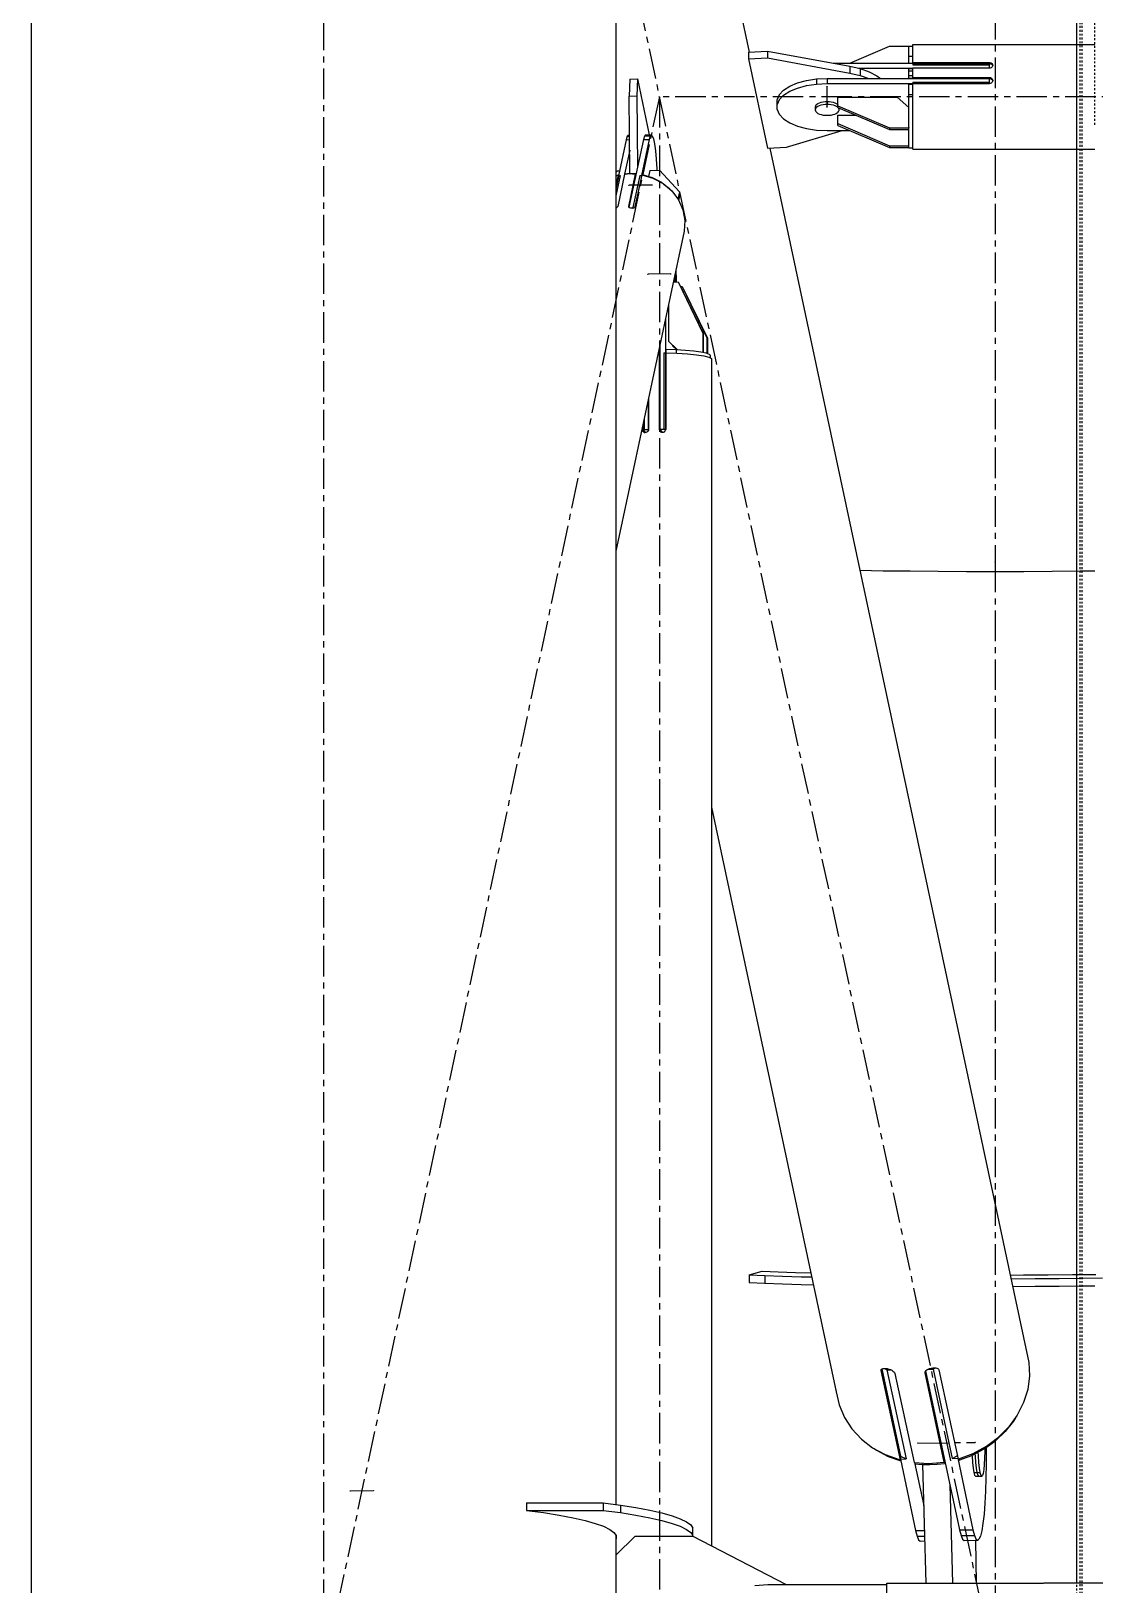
# Model space of a CAD drawing. Header units: millimetres. Extents: x 5143 to 30813, y 232 to 21408.
# Drawn here: x 22823.8 to 23101, y 14942.6 to 15347.4 of the extents above; entities that cross this region are included whole.
import ezdxf

# ---------------------------------------------------------------- set-up
doc = ezdxf.new("R2010")
doc.units = ezdxf.units.MM
doc.header["$LTSCALE"] = 0.25
for name, pattern in [('CENTER', [50.8, 31.75, -6.35, 6.35, -6.35]), ('XKITLINE00', [0]), ('XKITLINE02', [4, 2, -2])]:
    doc.linetypes.add(name, pattern=pattern)

msp = doc.modelspace()

# ---------------------------------------------------------------- linework, layer by layer
at = {"color": 8, "linetype": 'CENTER'}
for p, q in [((23075, 16877.2), (23075, 15209.12)), ((22900, 16010.75), (22900, 14354.32)), ((22900, 15740.27), (23075, 14920.27)), ((23031.21, 15327.62), (23031.21, 15332.93)), ((22987.5, 15330.27), (22900, 14920.27)), ((22987.5, 15330.27), (22987.5, 14510.27)), ((23342.5, 15330.27), (22987.5, 15330.27)), ((22985.57, 15307.31), (22979.6, 15307.23)), ((22990.48, 15284.13), (22984.51, 15284.06)), ((23075, 15209.12), (23075, 13540.01)), ((23054.88, 14979.51), (23069.79, 14979.7)), ((22907, 14967.06), (22912.97, 14967.13))]:
    msp.add_line(p, q, dxfattribs=at)
at = {"color": 8, "linetype": 'XKITLINE00'}
for p, q in [((22823.8, 15691.81), (22823.8, 14354.32)), ((22976.2, 15535.26), (22976.2, 14963.53)), ((22976.2, 15504.65), (23010.92, 15341.95)), ((23010.72, 15341.95), (23015.69, 15342.18)), ((23010.72, 15341.95), (23010.72, 15340.18)), ((23010.72, 15340.18), (23015.69, 15340.41)), ((23010.72, 15340.18), (23015.68, 15316.92)), ((23015.69, 15342.18), (23015.69, 15340.41)), ((23015.69, 15342.18), (23037.15, 15338.25)), ((23015.69, 15340.41), (23037.15, 15336.48)), ((23037.16, 15339.05), (23047.51, 15343.45)), ((23047.51, 15343.45), (23052.51, 15343.45)), ((23052.51, 15342.28), (23052.51, 15343.52)), ((23052.51, 15343.52), (23053.51, 15343.52)), ((23052.51, 15339.05), (23052.51, 15342.28)), ((23052.51, 15340.88), (23053.51, 15340.88)), ((23053.51, 15343.92), (23101, 15343.92)), ((23053.51, 15342.79), (23053.51, 15343.92)), ((23053.51, 15339.05), (23053.51, 15342.79)), ((23032.8, 15339.05), (23053.51, 15339.05)), ((23037.15, 15338.25), (23037.15, 15336.48)), ((23037.15, 15338.25), (23039.82, 15337.63)), ((23037.15, 15336.48), (23039.82, 15335.86)), ((23039.41, 15337.72), (23053.51, 15337.72)), ((23039.82, 15337.63), (23039.82, 15335.86)), ((23039.82, 15337.63), (23042.19, 15336.79)), ((23042.19, 15336.79), (23044.2, 15335.76)), ((23052.51, 15336.47), (23052.51, 15337.67)), ((23052.51, 15337.67), (23053.51, 15337.67)), ((23052.51, 15337.08), (23053.51, 15337.08)), ((23052.51, 15335.07), (23052.51, 15336.47)), ((23053.51, 15339.22), (23073.51, 15339.22)), ((23053.51, 15339.05), (23053.51, 15338.65)), ((23053.51, 15338.93), (23073.51, 15338.93)), ((23053.51, 15338.65), (23073.51, 15338.65)), ((23053.51, 15335.07), (23053.51, 15337.82)), ((23053.51, 15337.82), (23073.51, 15337.82)), ((23073.51, 15339.22), (23073.51, 15338.93)), ((23073.51, 15339.22), (23073.77, 15339.18)), ((23073.51, 15337.82), (23073.51, 15338.93)), ((23073.51, 15337.82), (23073.77, 15337.85)), ((23073.53, 15338.93), (23073.77, 15338.9)), ((23073.77, 15339.18), (23074.01, 15339.1)), ((23073.77, 15338.9), (23074.01, 15338.81)), ((23073.77, 15337.85), (23074.01, 15337.95)), ((23074.01, 15338.81), (23074.04, 15338.79)), ((23074.01, 15337.95), (23074.2, 15338.11)), ((23074.03, 15339.08), (23074.2, 15338.94)), ((23074.04, 15338.79), (23074.2, 15338.66)), ((23074.2, 15338.94), (23074.32, 15338.74)), ((23074.2, 15338.66), (23074.32, 15338.46)), ((23074.32, 15338.31), (23074.2, 15338.11)), ((23074.32, 15338.74), (23074.36, 15338.53)), ((23074.36, 15338.53), (23074.32, 15338.31)), ((23074.32, 15338.46), (23074.33, 15338.38)), ((22979.8, 15334.91), (22979.61, 15330.5)), ((22979.8, 15334.91), (22981.79, 15334.94)), ((22981.79, 15334.94), (22981.6, 15330.53)), ((22981.79, 15334.94), (22984.87, 15320.4)), ((23019.87, 15332.01), (23018.75, 15330.84)), ((23019.87, 15332.01), (23021.48, 15333.05)), ((23021.48, 15333.05), (23023.51, 15333.9)), ((23021.48, 15331.72), (23023.51, 15332.58)), ((23023.51, 15333.9), (23025.88, 15334.54)), ((23023.51, 15332.58), (23025.88, 15333.22)), ((23025.88, 15334.54), (23028.49, 15334.94)), ((23025.88, 15333.22), (23028.49, 15333.61)), ((23028.49, 15334.94), (23031.21, 15335.07)), ((23028.49, 15334.94), (23028.49, 15333.61)), ((23028.49, 15333.61), (23031.21, 15333.75)), ((23031.21, 15335.07), (23031.21, 15333.75)), ((23031.21, 15335.07), (23073.51, 15335.07)), ((23031.21, 15333.75), (23053.51, 15333.75)), ((23039.82, 15335.86), (23042.05, 15335.07)), ((23044.2, 15335.76), (23045.12, 15335.07)), ((23052.51, 15335.84), (23053.51, 15335.84)), ((23052.51, 15335.19), (23053.51, 15335.19)), ((23052.51, 15333.55), (23053.51, 15333.55)), ((23052.51, 15328.16), (23052.51, 15333.55)), ((23053.51, 15335.34), (23073.51, 15335.34)), ((23053.51, 15335.19), (23053.51, 15335.07)), ((23053.51, 15334.14), (23053.51, 15333.75)), ((23053.51, 15334.14), (23073.51, 15334.14)), ((23053.51, 15316.63), (23053.51, 15333.74)), ((23053.51, 15333.74), (23073.51, 15333.74)), ((23073.51, 15335.34), (23073.51, 15335.07)), ((23073.51, 15335.34), (23073.77, 15335.3)), ((23073.51, 15333.74), (23073.51, 15335.07)), ((23073.51, 15335.06), (23073.77, 15335.02)), ((23073.51, 15333.74), (23073.77, 15333.81)), ((23073.77, 15335.3), (23073.77, 15335.02)), ((23073.77, 15335.3), (23074.01, 15335.19)), ((23073.77, 15335.02), (23074.01, 15334.91)), ((23073.77, 15333.81), (23074.01, 15333.9)), ((23074.01, 15335.19), (23074.2, 15335.01)), ((23074.01, 15334.91), (23074.2, 15334.73)), ((23074.01, 15333.9), (23074.2, 15334.08)), ((23074.2, 15335.01), (23074.32, 15334.79)), ((23074.2, 15334.73), (23074.32, 15334.51)), ((23074.32, 15334.3), (23074.2, 15334.08)), ((23074.32, 15334.79), (23074.36, 15334.55)), ((23074.36, 15334.55), (23074.32, 15334.3)), ((23074.32, 15334.51), (23074.34, 15334.41)), ((22979.61, 15330.5), (22981.6, 15330.53)), ((22979.85, 15310.34), (22979.61, 15330.5)), ((22981.6, 15330.53), (22981.82, 15311.99)), ((23018.75, 15330.84), (23018.18, 15329.59)), ((23018.18, 15326.98), (23018.18, 15329.59)), ((23018.75, 15329.51), (23018.18, 15328.26)), ((23019.87, 15330.68), (23018.75, 15329.51)), ((23019.87, 15330.68), (23021.48, 15331.72)), ((23028.16, 15327.87), (23028.11, 15327.62)), ((23028.3, 15328.12), (23028.16, 15327.87)), ((23028.53, 15328.35), (23028.3, 15328.12)), ((23028.53, 15328.35), (23028.84, 15328.55)), ((23028.84, 15328.55), (23029.22, 15328.73)), ((23028.84, 15327.85), (23029.22, 15328.03)), ((23029.22, 15328.73), (23029.66, 15328.88)), ((23029.22, 15328.03), (23029.66, 15328.17)), ((23029.66, 15328.88), (23030.15, 15328.98)), ((23029.66, 15328.17), (23030.15, 15328.28)), ((23030.15, 15328.98), (23030.67, 15329.05)), ((23030.15, 15328.28), (23030.67, 15328.34)), ((23030.67, 15329.05), (23031.21, 15329.07)), ((23030.67, 15328.34), (23031.21, 15328.36)), ((23031.21, 15329.07), (23031.75, 15329.05)), ((23031.21, 15329.07), (23031.21, 15328.36)), ((23031.21, 15328.36), (23031.75, 15328.34)), ((23031.75, 15329.05), (23032.27, 15328.98)), ((23031.75, 15328.34), (23032.27, 15328.28)), ((23032.27, 15328.98), (23032.76, 15328.88)), ((23032.27, 15328.28), (23032.76, 15328.17)), ((23032.76, 15328.88), (23033.2, 15328.73)), ((23032.76, 15328.17), (23033.2, 15328.03)), ((23033.2, 15328.73), (23033.59, 15328.55)), ((23033.2, 15328.03), (23033.59, 15327.85)), ((23033.59, 15328.55), (23033.9, 15328.35)), ((23033.9, 15328.35), (23034.01, 15328.23)), ((23034.01, 15327.52), (23034.01, 15330.19)), ((23034.01, 15330.19), (23049.51, 15330.19)), ((23034.01, 15327.98), (23047.51, 15322.24)), ((23049.51, 15330.19), (23052.51, 15327.54)), ((23052.51, 15330.87), (23053.51, 15330.87)), ((23052.51, 15322.25), (23052.51, 15328.16)), ((23018.18, 15326.98), (23018.75, 15325.73)), ((23018.75, 15325.73), (23019.87, 15324.56)), ((23019.87, 15324.56), (23021.48, 15323.53)), ((23028.11, 15327.62), (23028.11, 15326.92)), ((23028.16, 15327.17), (23028.11, 15326.92)), ((23028.11, 15326.92), (23028.16, 15326.66)), ((23028.3, 15327.41), (23028.16, 15327.17)), ((23028.16, 15326.66), (23028.3, 15326.42)), ((23028.53, 15327.64), (23028.3, 15327.41)), ((23028.3, 15326.42), (23028.53, 15326.19)), ((23028.53, 15327.64), (23028.84, 15327.85)), ((23028.53, 15326.19), (23028.84, 15325.98)), ((23028.84, 15325.98), (23029.22, 15325.81)), ((23029.22, 15325.81), (23029.66, 15325.66)), ((23029.66, 15325.66), (23030.15, 15325.55)), ((23030.15, 15325.55), (23030.67, 15325.49)), ((23030.67, 15325.49), (23031.21, 15325.47)), ((23031.21, 15325.47), (23031.75, 15325.49)), ((23031.75, 15325.49), (23032.27, 15325.55)), ((23032.27, 15325.55), (23032.76, 15325.66)), ((23032.76, 15325.66), (23033.2, 15325.81)), ((23033.2, 15325.81), (23033.59, 15325.98)), ((23033.59, 15327.85), (23033.9, 15327.64)), ((23033.59, 15325.98), (23033.9, 15326.19)), ((23033.9, 15327.64), (23034.01, 15327.52)), ((23034.12, 15326.42), (23033.9, 15326.19)), ((23034.01, 15327.52), (23047.51, 15321.77)), ((23034.01, 15322.84), (23034.01, 15325.52)), ((23034.01, 15325.52), (23038.7, 15325.52)), ((23034.03, 15327.51), (23034.12, 15327.41)), ((23034.12, 15327.41), (23034.26, 15327.17)), ((23034.26, 15326.66), (23034.12, 15326.42)), ((23034.26, 15327.17), (23034.31, 15326.92)), ((23034.31, 15326.92), (23034.26, 15326.66)), ((23034.31, 15327.39), (23034.31, 15326.92)), ((22979.14, 15320), (22978.88, 15319.12)), ((22979.42, 15320.33), (22979.14, 15320)), ((22979.14, 15320), (22979.74, 15320.01)), ((22979.42, 15320.33), (22979.73, 15320.33)), ((22983.61, 15320.06), (22983.35, 15319.17)), ((22983.89, 15320.39), (22983.61, 15320.06)), ((22983.61, 15320.06), (22985.1, 15320.08)), ((22983.89, 15320.39), (22985.38, 15320.41)), ((22985.1, 15320.08), (22984.84, 15319.19)), ((22985.38, 15320.41), (22985.1, 15320.08)), ((22985.38, 15320.41), (22985.67, 15320.16)), ((22985.67, 15320.16), (22985.96, 15319.35)), ((23020.66, 15317.16), (23035.1, 15321.5)), ((23021.48, 15323.53), (23023.51, 15322.67)), ((23023.51, 15322.67), (23025.88, 15322.03)), ((23025.88, 15322.03), (23028.49, 15321.63)), ((23028.49, 15321.63), (23031.21, 15321.5)), ((23031.21, 15321.5), (23037.16, 15321.5)), ((23034.01, 15323.31), (23047.51, 15317.56)), ((23034.01, 15322.84), (23047.51, 15317.1)), ((23047.51, 15322.24), (23047.51, 15321.77)), ((23047.51, 15322.24), (23052.51, 15322.24)), ((23047.51, 15321.77), (23052.51, 15321.77)), ((23052.51, 15322.25), (23052.51, 15322.24)), ((23052.51, 15322.24), (23052.51, 15322.22)), ((23052.51, 15317.12), (23052.51, 15322.22)), ((22978.88, 15319.12), (22976.88, 15309.74)), ((22979.78, 15316.37), (22978.44, 15310.12)), ((22978.88, 15319.12), (22979.75, 15319.13)), ((22983.35, 15319.17), (22979.58, 15301.51)), ((22984.84, 15319.19), (22982.84, 15309.82)), ((22983.35, 15319.17), (22984.84, 15319.19)), ((22985.96, 15319.35), (22986.22, 15318.02)), ((22986.22, 15318.02), (22986.46, 15316.22)), ((22986.46, 15316.22), (22986.66, 15314.03)), ((23015.68, 15316.92), (23020.66, 15317.16)), ((23016.25, 15316.95), (23083.78, 15000.53)), ((23047.51, 15317.56), (23047.51, 15317.1)), ((23047.51, 15317.56), (23052.51, 15317.56)), ((23047.51, 15317.1), (23052.51, 15317.1)), ((23052.51, 15317.12), (23052.51, 15317.1)), ((23052.51, 15317.1), (23052.51, 15317.03)), ((23052.51, 15317.03), (23053.51, 15317.03)), ((23053.51, 15316.63), (23101, 15316.63)), ((22986.66, 15314.03), (22986.81, 15311.54)), ((22976.2, 15310.74), (22976.56, 15311.01)), ((22976.2, 15309.73), (22976.88, 15309.97)), ((22976.77, 15309.91), (22976.2, 15307.23)), ((22976.2, 15309.72), (22976.77, 15309.91)), ((22977.33, 15309.75), (22976.2, 15304.45)), ((22976.89, 15309.51), (22976.2, 15306.25)), ((22976.8, 15309.34), (22976.2, 15306.5)), ((22976.56, 15311.01), (22977.15, 15311.02)), ((22978.45, 15310.12), (22976.65, 15301.71)), ((22976.77, 15309.91), (22976.8, 15309.34)), ((22976.88, 15309.97), (22976.79, 15309.54)), ((22976.79, 15309.54), (22976.81, 15309.15)), ((22976.88, 15309.97), (22976.89, 15309.8)), ((22976.88, 15309.74), (22977.33, 15309.75)), ((22976.88, 15309.74), (22976.89, 15309.51)), ((22976.89, 15309.51), (22977.33, 15309.75)), ((22978.45, 15310.12), (22979.83, 15310.28)), ((22978.55, 15310.25), (22978.53, 15310.13)), ((22978.55, 15310.25), (22979.25, 15310.31)), ((22979.25, 15310.31), (22979.22, 15310.21)), ((22979.25, 15310.31), (22979.94, 15310.34)), ((22981.23, 15310.16), (22979.44, 15301.75)), ((22981.26, 15309.61), (22979.54, 15301.54)), ((22979.83, 15310.28), (22981.23, 15310.16)), ((22979.94, 15310.34), (22980.64, 15310.33)), ((22982.39, 15309.81), (22980.6, 15301.41)), ((22980.64, 15310.33), (22980.61, 15310.21)), ((22980.64, 15310.33), (22981.34, 15310.29)), ((22982.93, 15309.99), (22981.14, 15301.58)), ((22981.23, 15310.16), (22981.26, 15309.61)), ((22981.34, 15310.29), (22981.25, 15309.87)), ((22981.25, 15309.87), (22981.27, 15309.44)), ((22981.34, 15310.29), (22981.36, 15309.86)), ((22982.39, 15309.81), (22982.84, 15309.82)), ((22982.39, 15309.81), (22982.85, 15309.59)), ((22982.84, 15309.82), (22982.85, 15309.63)), ((22982.93, 15309.99), (22985.79, 15309.13)), ((22983.04, 15310.04), (22983.03, 15309.96)), ((22983.04, 15310.04), (22985.64, 15309.26)), ((22985.01, 15311.12), (22984.68, 15309.55)), ((22985.01, 15311.12), (22987.5, 15311.15)), ((22985.64, 15309.26), (22985.63, 15309.18)), ((22985.64, 15309.26), (22988.03, 15308.01)), ((22985.79, 15309.13), (22988.46, 15307.69)), ((22986.81, 15311.54), (22986.83, 15311.14)), ((22987.5, 15311.15), (22992.75, 15305.56)), ((22988.03, 15308.01), (22988.39, 15307.72)), ((22988.46, 15307.69), (22990.73, 15305.75)), ((22988.74, 15307.45), (22990.11, 15306.36)), ((22990.11, 15306.36), (22990.35, 15306.08)), ((22990.73, 15305.75), (22992.49, 15303.43)), ((22992.75, 15305.56), (22992.34, 15303.62)), ((22992.81, 15304.65), (22992.53, 15303.34)), ((22992.75, 15305.56), (22992.81, 15304.65)), ((22976.2, 15301.37), (22976.24, 15301.39)), ((22976.24, 15301.39), (22976.45, 15301.49)), ((22976.45, 15301.49), (22976.59, 15301.6)), ((22976.65, 15301.71), (22976.59, 15301.6)), ((22979.44, 15301.75), (22979.45, 15301.64)), ((22979.45, 15301.64), (22979.55, 15301.53)), ((22979.55, 15301.53), (22979.73, 15301.43)), ((22979.73, 15301.43), (22979.95, 15301.36)), ((22979.82, 15301.4), (22980.6, 15301.41)), ((22979.95, 15301.36), (22980.21, 15301.32)), ((22980.21, 15301.32), (22980.48, 15301.31)), ((22980.48, 15301.31), (22980.72, 15301.34)), ((22980.6, 15301.41), (22980.73, 15301.34)), ((22980.72, 15301.34), (22980.93, 15301.4)), ((22980.93, 15301.4), (22981.05, 15301.49)), ((22981.14, 15301.58), (22981.05, 15301.49)), ((22992.49, 15303.43), (22993.65, 15300.82)), ((22993.65, 15300.82), (22994.16, 15298.07)), ((22994.16, 15298.07), (22993.99, 15295.31)), ((22993.99, 15295.31), (22976.2, 15211.94)), ((22991.6, 15284.11), (22991.6, 15283.77)), ((22991.6, 15283.77), (22991.6, 15283.24)), ((22991.83, 15285.2), (22991.86, 15282.57)), ((22991.15, 15282.02), (22992.38, 15282.04)), ((22991.56, 15282.28), (22991.54, 15282.03)), ((22991.58, 15282.74), (22991.56, 15282.28)), ((22991.6, 15283.24), (22991.58, 15282.74)), ((22991.86, 15282.57), (22991.86, 15282.03)), ((22992.38, 15282.04), (22998.85, 15268.72)), ((22992.38, 15282.04), (22992.49, 15281.92)), ((22992.49, 15281.92), (22998.95, 15268.6)), ((22993.01, 15280.84), (22993.44, 15280.85)), ((22993.44, 15280.85), (22999.9, 15267.53)), ((22993.44, 15280.85), (22993.54, 15280.73)), ((22993.54, 15280.73), (23000.01, 15267.41)), ((22989.9, 15276.15), (22989.9, 15266.62)), ((22989.1, 15272.4), (22989.1, 15263.55)), ((22998.85, 15268.72), (22998.85, 15263.75)), ((22998.85, 15268.72), (22998.95, 15268.6)), ((22998.95, 15268.6), (22998.95, 15263.73)), ((22999.9, 15267.53), (22999.9, 15263.48)), ((22999.9, 15267.53), (23000.01, 15267.41)), ((23000.01, 15267.41), (23000.01, 15263.44)), ((22987.22, 15263.58), (22987.47, 15263.58)), ((22987.42, 15264.53), (22987.5, 15264.53)), ((22987.47, 15263.58), (22987.47, 15243.72)), ((22987.47, 15263.58), (22987.53, 15263.51)), ((22987.5, 15264.53), (22987.61, 15264.41)), ((22987.5, 15264.53), (22987.5, 15263.54)), ((22987.5, 15263.54), (22987.61, 15263.42)), ((22987.53, 15263.51), (22987.53, 15243.65)), ((22987.61, 15265.41), (22987.61, 15243.68)), ((22988.65, 15263.55), (22988.65, 15243.69)), ((22988.65, 15263.55), (22989.1, 15263.55)), ((22988.65, 15263.55), (22989.12, 15263.52)), ((22989.1, 15263.55), (22989.12, 15263.52)), ((22989.12, 15263.52), (22989.12, 15243.67)), ((22989.18, 15263.58), (22989.18, 15243.72)), ((22989.18, 15263.58), (22992.09, 15263.49)), ((22989.22, 15264.52), (22989.22, 15263.57)), ((22989.22, 15264.52), (22991.86, 15264.45)), ((22989.9, 15266.62), (22992.12, 15264.43)), ((22990, 15266.5), (22992.1, 15264.43)), ((22990.95, 15265.56), (22990.95, 15265.43)), ((22990.95, 15265.43), (22991.95, 15264.44)), ((22991.06, 15265.31), (22991.94, 15264.44)), ((22991.86, 15264.52), (22991.86, 15264.45)), ((22991.86, 15264.45), (22991.86, 15263.5)), ((22991.86, 15264.45), (22994.32, 15264.31)), ((22992.09, 15263.49), (22994.83, 15263.33)), ((22994.32, 15264.31), (22996.49, 15264.11)), ((22994.83, 15263.33), (22997.21, 15263.1)), ((22996.49, 15264.11), (22998.29, 15263.87)), ((22997.21, 15263.1), (22999.1, 15262.81)), ((22998.29, 15263.87), (22998.83, 15263.75)), ((22998.83, 15263.75), (22998.85, 15263.75)), ((22998.85, 15263.75), (22999.63, 15263.58)), ((22998.85, 15263.75), (22998.85, 15263.75)), ((22999.63, 15263.58), (23000.46, 15263.27)), ((23000.46, 15263.27), (23000.75, 15262.95)), ((22987.53, 15260.4), (22987.61, 15260.4)), ((22999.1, 15262.81), (23000.41, 15262.48)), ((23000.41, 15262.48), (23001.07, 15262.13)), ((23000.75, 15262.95), (23000.75, 15262.3)), ((23001.07, 15262.13), (23001.07, 14952.73)), ((22984.62, 15251.43), (22984.62, 15243.64)), ((22984.68, 15251.7), (22984.68, 15243.69)), ((22983.01, 15243.88), (22983.01, 15243.64)), ((22983.01, 15243.64), (22983.08, 15243.57)), ((22983.01, 15243.64), (22983.07, 15243.38)), ((22983.07, 15243.38), (22983.17, 15243.15)), ((22983.08, 15244.19), (22983.08, 15243.57)), ((22983.08, 15243.57), (22983.12, 15243.31)), ((22983.12, 15243.31), (22983.22, 15243.1)), ((22983.16, 15244.57), (22983.16, 15243.59)), ((22983.16, 15243.59), (22983.58, 15243.63)), ((22983.16, 15243.59), (22983.84, 15242.82)), ((22983.17, 15243.15), (22983.35, 15242.97)), ((22983.35, 15242.97), (22983.59, 15242.86)), ((22983.58, 15246.55), (22983.58, 15243.63)), ((22983.58, 15243.63), (22984.62, 15243.64)), ((22983.59, 15242.86), (22983.85, 15242.82)), ((22983.85, 15242.82), (22984.1, 15242.87)), ((22984.1, 15242.87), (22984.34, 15243)), ((22984.52, 15243.19), (22984.34, 15243)), ((22984.64, 15243.43), (22984.52, 15243.19)), ((22984.62, 15243.64), (22984.67, 15243.59)), ((22984.68, 15243.69), (22984.64, 15243.43)), ((22987.47, 15243.72), (22987.53, 15243.65)), ((22987.47, 15243.72), (22987.51, 15243.46)), ((22987.51, 15243.46), (22987.57, 15243.39)), ((22987.51, 15243.46), (22987.63, 15243.23)), ((22987.53, 15243.65), (22987.57, 15243.39)), ((22987.57, 15243.39), (22987.68, 15243.17)), ((22987.61, 15243.68), (22988.65, 15243.69)), ((22987.61, 15243.68), (22988.31, 15242.88)), ((22987.63, 15243.23), (22987.82, 15243.04)), ((22987.82, 15243.04), (22988.06, 15242.92)), ((22988.06, 15242.92), (22988.32, 15242.88)), ((22988.32, 15242.88), (22988.58, 15242.92)), ((22988.58, 15242.92), (22988.82, 15243.04)), ((22988.65, 15243.69), (22989.12, 15243.67)), ((22988.82, 15243.04), (22989.01, 15243.23)), ((22989.11, 15243.46), (22989.01, 15243.23)), ((22989.18, 15243.72), (22989.11, 15243.46)), ((22989.12, 15243.67), (22989.16, 15243.63)), ((23039.74, 15206.92), (23045.83, 15206.82)), ((23045.83, 15206.82), (23052.88, 15206.74)), ((23052.88, 15206.74), (23060.13, 15206.68)), ((23060.13, 15206.68), (23067.53, 15206.64)), ((23067.53, 15206.64), (23075, 15206.63)), ((23075, 15206.63), (23082.46, 15206.64)), ((23082.46, 15206.64), (23089.86, 15206.68)), ((23089.86, 15206.68), (23097.12, 15206.74)), ((23097.12, 15206.74), (23101, 15206.78)), ((23001.07, 15145.24), (23033.59, 14992.86)), ((23010.9, 15023.32), (23014.32, 15024.29)), ((23014.32, 15024.29), (23018.45, 15024.13)), ((23010.9, 15023.32), (23015.03, 15023.15)), ((23010.9, 15023.32), (23010.9, 15021.32)), ((23010.9, 15021.32), (23015.03, 15021.15)), ((23015.03, 15023.15), (23019.57, 15023)), ((23015.03, 15023.15), (23015.03, 15021.15)), ((23015.03, 15021.15), (23019.57, 15021)), ((23018.45, 15024.13), (23022.99, 15023.98)), ((23019.57, 15023), (23024.48, 15022.87)), ((23019.57, 15021), (23024.48, 15020.87)), ((23022.99, 15023.98), (23027.02, 15023.86)), ((23024.48, 15022.87), (23027.25, 15022.8)), ((23024.48, 15020.87), (23027.68, 15020.79)), ((23078.92, 15023.31), (23082.42, 15023.32)), ((23079.13, 15022.35), (23085.4, 15022.38)), ((23079.55, 15020.35), (23085.4, 15020.38)), ((23082.42, 15023.32), (23088.82, 15023.35)), ((23085.4, 15022.38), (23091.7, 15022.42)), ((23085.4, 15020.38), (23091.7, 15020.42)), ((23088.82, 15023.35), (23095.12, 15023.4)), ((23091.7, 15022.42), (23097.86, 15022.49)), ((23091.7, 15020.42), (23097.86, 15020.49)), ((23095.12, 15023.4), (23101.28, 15023.46)), ((23097.86, 15022.49), (23103, 15022.56)), ((23097.86, 15020.49), (23101, 15020.53)), ((23083.78, 15000.53), (23083.94, 14997.02)), ((23045.35, 14998.75), (23045.25, 14998.6)), ((23045.25, 14998.6), (23045.25, 14998.41)), ((23045.25, 14998.41), (23050.21, 14975.16)), ((23045.35, 14998.75), (23045.53, 14998.87)), ((23045.44, 14998.81), (23050.26, 14976.25)), ((23045.5, 14998.85), (23050.35, 14976.11)), ((23045.53, 14998.87), (23045.79, 14998.95)), ((23045.79, 14998.95), (23046.12, 14998.98)), ((23046.12, 14998.98), (23046.49, 14998.97)), ((23046.13, 14998.98), (23046.82, 14998.63)), ((23046.49, 14998.97), (23046.89, 14998.91)), ((23046.82, 14998.63), (23047.74, 14998.64)), ((23046.82, 14998.63), (23051.78, 14975.37)), ((23046.89, 14998.91), (23047.3, 14998.8)), ((23047.3, 14998.8), (23047.7, 14998.66)), ((23047.7, 14998.66), (23048.07, 14998.49)), ((23048.07, 14998.49), (23048.38, 14998.29)), ((23048.38, 14998.29), (23048.64, 14998.09)), ((23048.64, 14998.09), (23048.77, 14997.92)), ((23048.77, 14997.92), (23048.81, 14997.88)), ((23048.81, 14997.88), (23048.9, 14997.69)), ((23048.9, 14997.69), (23053.86, 14974.43)), ((23056.66, 14997.98), (23056.65, 14997.78)), ((23056.65, 14997.78), (23061.61, 14974.53)), ((23056.68, 14998.02), (23056.66, 14997.98)), ((23056.76, 14998.19), (23056.68, 14998.02)), ((23056.94, 14998.4), (23056.76, 14998.19)), ((23056.82, 14998.26), (23061.66, 14975.59)), ((23056.88, 14998.33), (23065.73, 14956.9)), ((23056.94, 14998.4), (23057.21, 14998.6)), ((23057.21, 14998.6), (23057.54, 14998.79)), ((23057.5, 14998.76), (23058.81, 14998.78)), ((23057.54, 14998.79), (23057.92, 14998.94)), ((23057.92, 14998.94), (23058.32, 14999.05)), ((23058.32, 14999.05), (23058.74, 14999.12)), ((23058.74, 14999.12), (23059.15, 14999.15)), ((23058.81, 14998.78), (23059.48, 14999.13)), ((23058.81, 14998.78), (23063.77, 14975.53)), ((23059.15, 14999.15), (23059.52, 14999.12)), ((23059.52, 14999.12), (23059.84, 14999.05)), ((23059.84, 14999.05), (23060.1, 14998.94)), ((23060.1, 14998.94), (23060.28, 14998.79)), ((23060.28, 14998.79), (23060.36, 14998.61)), ((23060.36, 14998.61), (23065.33, 14975.35)), ((23083.94, 14997.02), (23083.48, 14993.5)), ((23033.58, 14993.15), (23033.59, 14992.86)), ((23033.59, 14992.86), (23034.37, 14989.44)), ((23083.48, 14993.5), (23082.41, 14990.05)), ((23034.37, 14989.44), (23035.75, 14986.2)), ((23082.41, 14990.05), (23080.75, 14986.78)), ((23035.75, 14986.2), (23037.69, 14983.22)), ((23078.55, 14983.74), (23075.87, 14981.02)), ((23079.76, 14985.21), (23077.62, 14982.5)), ((23080.75, 14986.78), (23078.55, 14983.74)), ((23080.29, 14986.13), (23079.76, 14985.21)), ((23037.69, 14983.22), (23040.15, 14980.57)), ((23040.15, 14980.57), (23043.06, 14978.31)), ((23072.16, 14978.01), (23075.07, 14980.08)), ((23072.75, 14978.69), (23075.87, 14981.02)), ((23075.07, 14980.08), (23077.62, 14982.5)), ((23043.06, 14978.31), (23046.36, 14976.51)), ((23043.46, 14978.1), (23044.07, 14977.65)), ((23044.07, 14977.65), (23047.13, 14976.04)), ((23046.36, 14976.51), (23049.97, 14975.21)), ((23047.08, 14976.25), (23047.13, 14976.04)), ((23047.13, 14976.04), (23050.42, 14974.87)), ((23050.26, 14976.25), (23050.21, 14975.16)), ((23050.27, 14976.49), (23050.24, 14975.8)), ((23050.24, 14975.8), (23050.32, 14975.41)), ((23050.35, 14976.11), (23050.32, 14975.35)), ((23050.35, 14976.11), (23051.78, 14975.37)), ((23061.67, 14975.89), (23061.64, 14975.15)), ((23063.77, 14975.53), (23065.14, 14976.23)), ((23065.24, 14975.74), (23065.24, 14975.55)), ((23065.55, 14975.06), (23068.97, 14976.32)), ((23065.58, 14975.41), (23069.3, 14976.81)), ((23068.9, 14976.66), (23068.97, 14976.32)), ((23068.97, 14976.32), (23072.16, 14978.01)), ((23068.97, 14976.32), (23068.98, 14976.14)), ((23068.98, 14976.14), (23069.11, 14974.43)), ((23069.3, 14976.81), (23072.75, 14978.69)), ((23069.75, 14976.73), (23069.78, 14976.15)), ((23069.75, 14976.73), (23069.78, 14976.15)), ((23069.78, 14976.15), (23069.9, 14974.44)), ((23069.78, 14976.15), (23069.9, 14974.44)), ((23070.53, 14977.15), (23070.57, 14976.16)), ((23070.57, 14976.16), (23070.7, 14974.45)), ((23072.31, 14977.45), (23072.26, 14975.6)), ((23072.32, 14978.12), (23072.31, 14977.45)), ((23072.64, 14978.35), (23072.65, 14977.89)), ((23072.65, 14977.89), (23072.66, 14974.14)), ((23049.97, 14975.21), (23050.21, 14975.16)), ((23050.32, 14975.35), (23051.78, 14975.37)), ((23050.32, 14975.35), (23054.29, 14956.75)), ((23053.86, 14974.43), (23057.72, 14974.21)), ((23054.01, 14974.42), (23056.39, 14963.26)), ((23054.02, 14974.42), (23054.08, 14974.13)), ((23054.08, 14974.13), (23056.01, 14973.94)), ((23055.93, 14974.31), (23056.01, 14973.94)), ((23056.01, 14973.94), (23057.95, 14973.9)), ((23056.11, 14973.94), (23056.92, 14943.04)), ((23057.72, 14974.21), (23061.61, 14974.53)), ((23057.95, 14973.9), (23059.9, 14973.99)), ((23059.81, 14974.38), (23059.9, 14973.99)), ((23059.9, 14973.99), (23061.84, 14974.22)), ((23061.66, 14975.59), (23061.61, 14974.53)), ((23061.64, 14975.15), (23061.84, 14974.22)), ((23061.87, 14974.96), (23061.84, 14974.22)), ((23063.77, 14975.53), (23065.24, 14975.55)), ((23065.24, 14975.55), (23069.21, 14956.94)), ((23065.33, 14975.35), (23065.58, 14975.41)), ((23065.48, 14975.39), (23065.55, 14975.06)), ((23069.11, 14974.43), (23069.27, 14972.98)), ((23069.27, 14972.98), (23069.46, 14971.87)), ((23069.46, 14971.87), (23070.25, 14971.88)), ((23069.46, 14971.87), (23069.66, 14971.15)), ((23069.9, 14974.44), (23070.06, 14972.99)), ((23069.9, 14974.44), (23070.06, 14972.99)), ((23070.06, 14972.99), (23070.25, 14971.88)), ((23070.06, 14972.99), (23070.25, 14971.88)), ((23070.25, 14971.88), (23071.05, 14971.89)), ((23070.25, 14971.88), (23070.46, 14971.16)), ((23070.25, 14971.88), (23070.46, 14971.16)), ((23070.7, 14974.45), (23070.86, 14973)), ((23070.86, 14973), (23071.05, 14971.89)), ((23071.05, 14971.89), (23071.25, 14971.17)), ((23071.86, 14971.62), (23071.67, 14971.03)), ((23072.03, 14972.61), (23071.86, 14971.62)), ((23072.16, 14973.96), (23072.03, 14972.61)), ((23072.26, 14975.6), (23072.16, 14973.96)), ((23072.66, 14974.14), (23072.61, 14970.49)), ((23063.21, 14968.68), (23063.89, 14943.04)), ((23069.66, 14971.15), (23069.87, 14970.86)), ((23069.87, 14970.86), (23070.67, 14970.87)), ((23070.46, 14971.16), (23070.67, 14970.87)), ((23070.46, 14971.16), (23070.67, 14970.87)), ((23070.67, 14970.87), (23071.46, 14970.88)), ((23071.25, 14971.17), (23071.46, 14970.88)), ((23071.46, 14970.88), (23071.67, 14971.03)), ((23072.61, 14970.49), (23072.5, 14967.03)), ((22952.88, 14963.97), (22972.88, 14963.97)), ((22952.88, 14963.97), (22952.88, 14961.99)), ((22972.88, 14963.97), (22977.34, 14963.38)), ((22972.88, 14963.97), (22972.88, 14961.99)), ((23072.32, 14963.84), (23072.1, 14961.01)), ((23072.5, 14967.03), (23072.32, 14963.84)), ((22952.88, 14961.99), (22957.34, 14961.39)), ((22952.88, 14961.99), (22972.88, 14961.99)), ((22957.34, 14961.39), (22961.4, 14960.75)), ((22961.4, 14960.75), (22965.01, 14960.07)), ((22965.01, 14960.07), (22968.16, 14959.35)), ((22972.88, 14961.99), (22977.34, 14961.39)), ((22977.34, 14963.38), (22981.4, 14962.74)), ((22977.34, 14963.38), (22977.34, 14961.39)), ((22977.34, 14961.39), (22981.4, 14960.75)), ((22981.4, 14962.74), (22985.01, 14962.06)), ((22981.4, 14960.75), (22985.01, 14960.07)), ((22985.01, 14962.06), (22988.16, 14961.34)), ((22985.01, 14960.07), (22988.16, 14959.35)), ((22988.16, 14961.34), (22990.81, 14960.59)), ((22990.81, 14960.59), (22992.96, 14959.81)), ((22992.96, 14959.81), (22994.59, 14959.02)), ((23072.1, 14961.01), (23071.82, 14958.6)), ((22968.16, 14959.35), (22970.81, 14958.6)), ((22970.81, 14958.6), (22972.96, 14957.83)), ((22972.96, 14957.83), (22974.59, 14957.03)), ((22974.59, 14957.03), (22975.68, 14956.22)), ((22975.68, 14956.22), (22976.23, 14955.4)), ((22976.2, 14955.45), (22976.2, 14950.29)), ((22976.23, 14955.4), (22976.23, 14954.58)), ((22988.16, 14959.35), (22990.81, 14958.6)), ((22990.81, 14958.6), (22992.96, 14957.83)), ((22992.96, 14957.83), (22994.59, 14957.03)), ((22994.59, 14959.02), (22995.68, 14958.21)), ((22994.59, 14957.03), (22995.68, 14956.22)), ((22995.68, 14958.21), (22996.23, 14957.39)), ((22995.68, 14956.22), (22996.23, 14955.4)), ((22996.23, 14955.23), (22996.23, 14957.39)), ((23054.29, 14956.75), (23056.56, 14956.78)), ((23054.29, 14956.75), (23054.67, 14955.27)), ((23065.73, 14956.9), (23069.21, 14956.94)), ((23065.73, 14956.9), (23066.11, 14955.41)), ((23066.11, 14955.41), (23069.59, 14955.46)), ((23066.11, 14955.41), (23066.51, 14954.49)), ((23069.21, 14956.94), (23069.59, 14955.46)), ((23069.59, 14955.46), (23069.99, 14954.53)), ((23071.51, 14956.67), (23071.16, 14955.27)), ((23071.82, 14958.6), (23071.51, 14956.67)), ((22976.2, 14950.29), (22981.2, 14955.25)), ((22976.23, 14954.58), (22976.2, 14954.53)), ((22981.2, 14955.25), (22996.2, 14955.25)), ((22996.2, 14955.25), (23020.56, 14942.67)), ((23054.67, 14955.27), (23056.6, 14955.29)), ((23054.67, 14955.27), (23055.07, 14954.34)), ((23055.07, 14954.34), (23055.47, 14954)), ((23055.47, 14954), (23056.64, 14954.02)), ((23066.51, 14954.49), (23066.91, 14954.15)), ((23066.91, 14954.15), (23070.39, 14954.19)), ((23069.89, 14954.18), (23070.07, 14943.04)), ((23069.99, 14954.53), (23070.39, 14954.19)), ((23070.39, 14954.19), (23070.78, 14954.44)), ((23071.16, 14955.27), (23070.78, 14954.44)), ((22976.2, 14950.29), (22976.2, 14892.12)), ((23012.35, 14942.4), (23015.8, 14942.67)), ((23015.8, 14942.67), (23046.8, 14942.67)), ((23046.8, 14943.04), (23086.8, 14943.04)), ((23046.8, 14943.04), (23046.8, 14943.01)), ((23046.8, 14939.51), (23046.8, 14943.01)), ((23046.8, 14943.01), (23086.8, 14943.01)), ((23086.8, 14943.04), (23086.8, 14943.01)), ((23086.8, 14943.04), (23087.11, 14943.04)), ((23086.8, 14943.01), (23087.11, 14943.02)), ((23087.11, 14943.04), (23087.39, 14943.04)), ((23087.11, 14943.02), (23087.39, 14943.04)), ((23087.39, 14943.04), (23087.63, 14943.06)), ((23087.63, 14943.06), (23087.8, 14943.1)), ((23087.8, 14943.1), (23242.19, 14943.1))]:
    msp.add_line(p, q, dxfattribs=at)
at = {"color": 3, "linetype": 'XKITLINE02'}
for p, q in [((23101, 15323.03), (23101, 15421.06)), ((23096.3, 14943.1), (23096.3, 15406.22)), ((23097.15, 13721.24), (23097.15, 15406.22)), ((23097.68, 13721.24), (23097.68, 15406.22)), ((23096.3, 14446.09), (23096.3, 14943.1))]:
    msp.add_line(p, q, dxfattribs=at)
at = {"color": 7, "linetype": 'XKITLINE00'}
msp.add_line((23096.3, 14943.1), (23096.3, 15394.56), dxfattribs=at)
at = {"color": 8, "linetype": 'XKITLINE00'}
for centre in [(23031.21, 15332.93), (22987.5, 15330.27), (22987.5, 15330.27), (22987.5, 15330.27), (23031.21, 15327.62), (22979.6, 15307.23), (22985.57, 15307.31), (22984.51, 15284.06), (22990.48, 15284.13), (23075, 15209.12), (23075, 15209.12), (23069.79, 14979.7), (23054.88, 14979.51), (22907, 14967.06), (22912.97, 14967.13)]:
    msp.add_circle(centre, 0.05, dxfattribs=at)

doc.saveas('drawing.dxf')
